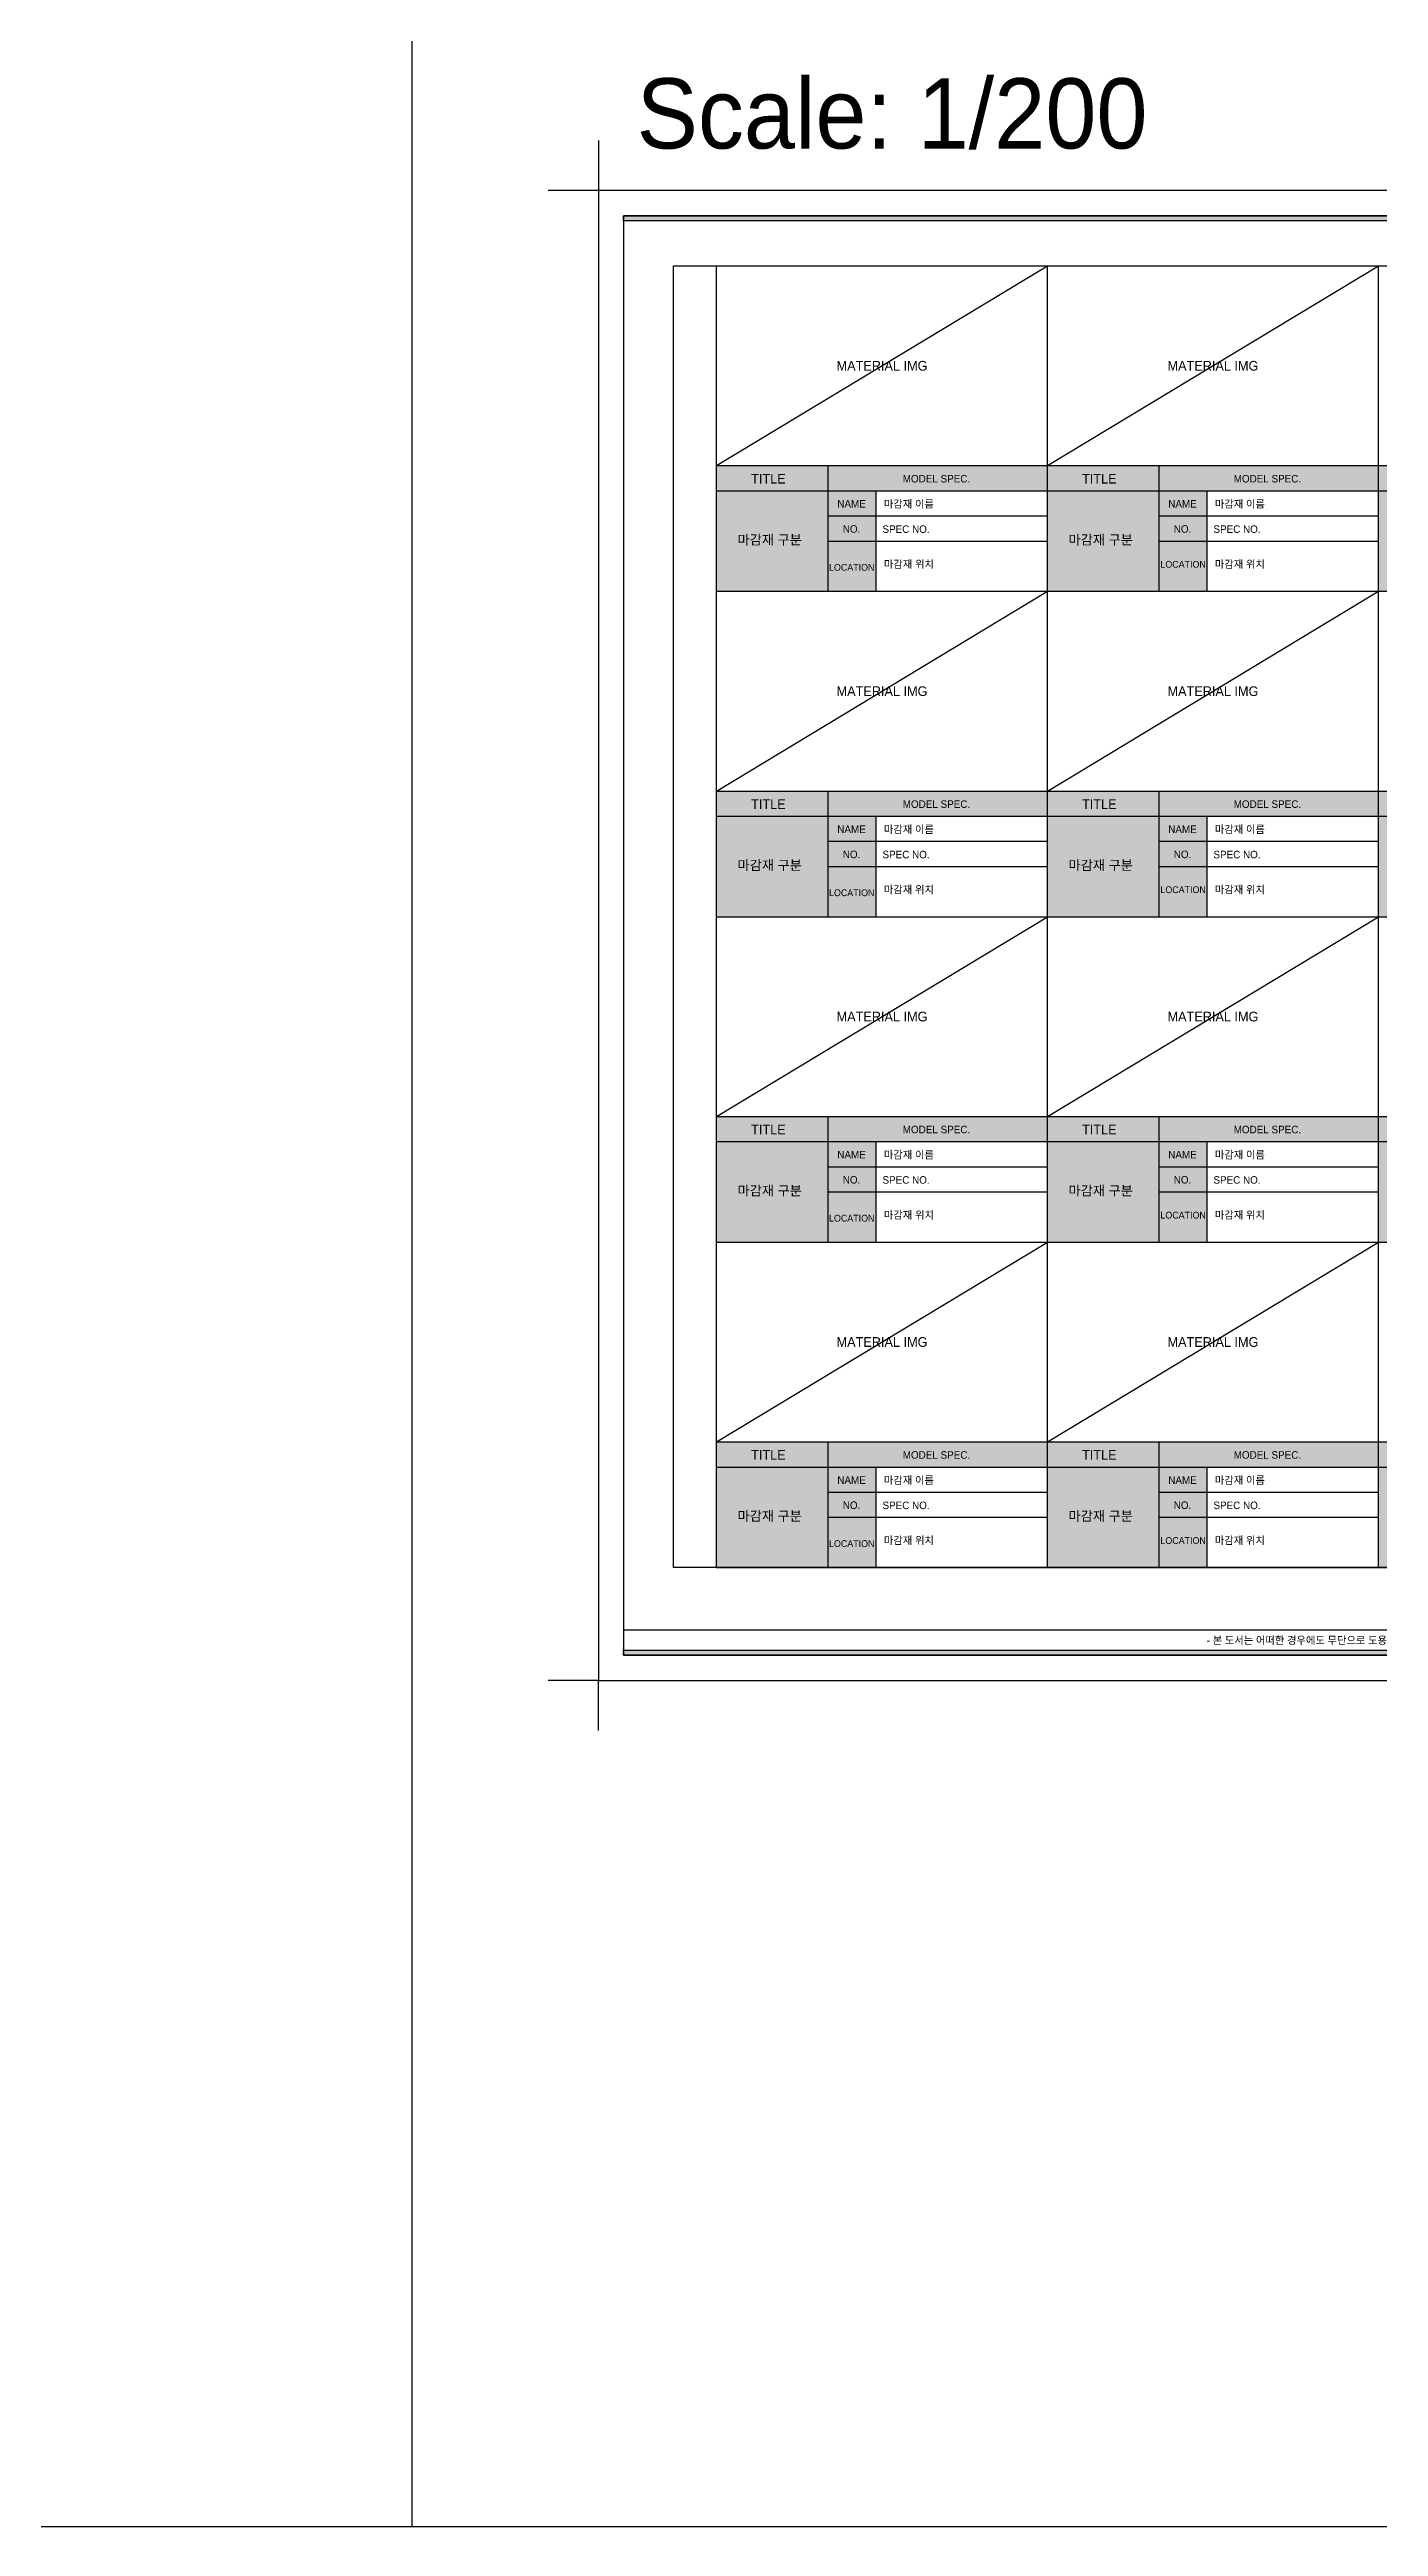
# Model space of a CAD drawing. Header units: millimetres. Extents: x -551172 to 232469, y -3435 to 261611.
# Drawn here: x -159660 to -106690, y 110648 to 209410 of the extents above; entities that cross this region are included whole.
import ezdxf
from ezdxf.enums import TextEntityAlignment as Align

# ---------------------------------------------------------------- set-up
doc = ezdxf.new("R2010")
doc.units = ezdxf.units.MM
doc.header["$LTSCALE"] = 10
doc.layers.get('DEFPOINTS').update_dxf_attribs({"color": 248})
doc.layers.add('FORM(YOURNAME)-1', color=1, linetype='Continuous')
doc.layers.add('FORM(YOURNAME)-11', color=1, linetype='Continuous')
doc.styles.add('YOURNAME', font='HY울릉도M.TTF')

# ---------------------------------------------------------------- blocks, each defined once
blk = doc.blocks.new('FORM-PLAN')
at = {"layer": 'FORM(YOURNAME)-11'}
h = blk.add_hatch(color=256, dxfattribs=at)
h.dxf.hatch_style = 1
h.paths.add_polyline_path([(-71444, 55115), (10556, 55115), (10556, 54915), (-71444, 54915)])
h.paths.add_polyline_path([(-71444, -2085), (10556, -2085), (10556, -2285), (-71444, -2285)])
at = {"layer": 'DEFPOINTS', "color": 158}
blk.add_line((1346, -1285), (-71444, -1285), dxfattribs=at)
at = {"layer": 'DEFPOINTS', "color": 1}
for points in [[(-72444, 58115), (-72444, 56115), (-74444, 56115)], [(-72444, -5285), (-72444, -3285), (-74444, -3285)]]:
    blk.add_lwpolyline(points, dxfattribs=at)
at = {"layer": 'DEFPOINTS', "color": 158}
for points in [[(-71444, -2285), (10556, -2285), (10556, 55115), (-71444, 55115)], [(-69444, 53115), (-64, 53115), (-64, 1215), (-69444, 1215)]]:
    blk.add_lwpolyline(points, close=True, dxfattribs=at)
at = {"layer": 'FORM(YOURNAME)-11', "color": 250}
blk.add_lwpolyline([(-72444, -3285), (11556, -3285), (11556, 56115), (-72444, 56115)], close=True, dxfattribs=at)
at = {"layer": 'FORM(YOURNAME)-11'}
for points in [[(-71444, 55115), (10556, 55115), (10556, 54915), (-71444, 54915)], [(-71444, -2085), (10556, -2085), (10556, -2285), (-71444, -2285)]]:
    blk.add_lwpolyline(points, close=True, dxfattribs=at)
at = {"layer": 'FORM(YOURNAME)-11', "color": 1, "style": 'YOURNAME'}
blk.add_text("- 본 도서는 어떠한 경우에도 무단으로 도용할 수 없으며 도용시 '지적재산권' 보호에 관한 법률에 의거, 법적 분쟁이 발생합니다.  또한 본 도서에 관한 모든 저작권은 당사에 있습니다. -", height=300, dxfattribs=at).set_placement((-32990, -1685), align=Align.MIDDLE_CENTER)
at = {"layer": 'FORM(YOURNAME)-11', "color": 3, "style": 'YOURNAME'}
for tag, height, p in [('1', 450, (9905, 18188)), ('2', 450, (9905, 17544)), ('3', 450, (9905, 16257)), ('4', 450, (9905, 14326)), ('5', 515, (9905, 12009)), ('6', 515, (9905, 9757)), ('7', 515, (9905, 7504)), ('8', 515, (9905, 5252)), ('9', 515, (9905, 2999)), ('10', 515, (5655, 811)), ('11', 515, (9905, 747)), ('12', 515, (5655, -1441)), ('13', 515, (9905, -1441))]:
    blk.add_attdef(tag, text='', height=height, dxfattribs=at).set_placement(p, align=Align.MIDDLE_RIGHT)

msp = doc.modelspace()

# ---------------------------------------------------------------- hatches: boundary and pattern name
at = {"layer": 'FORM(YOURNAME)-1'}
h = msp.add_hatch(color=250, dxfattribs=at)
h.dxf.hatch_style = 1
h.paths.add_polyline_path([(-100337.8, 191816.5), (-93498.4, 191816.5), (-93498.4, 187808.9), (-87146.1, 187808.9), (-87146.1, 191816.5), (-80306.8, 191816.5), (-80306.8, 187808.9), (-73954.4, 187808.9), (-73954.4, 191816.5), (-67115.1, 191816.5), (-67115.1, 192818.4), (-133073.5, 192818.4), (-133073.5, 191816.5), (-133073.5, 187808.9), (-126721.1, 187808.9), (-126721.1, 191816.5), (-119881.8, 191816.5), (-119881.8, 187808.9), (-113529.4, 187808.9), (-113529.4, 191816.5), (-106690.1, 191816.5), (-106690.1, 187808.9), (-100337.8, 187808.9)])
h = msp.add_hatch(color=250, dxfattribs=at)
h.dxf.hatch_style = 1
h.paths.add_polyline_path([(-100337.8, 178841.5), (-93498.4, 178841.5), (-93498.4, 174833.9), (-87146.1, 174833.9), (-87146.1, 178841.5), (-80306.8, 178841.5), (-80306.8, 174833.9), (-73954.4, 174833.9), (-73954.4, 178841.5), (-67115.1, 178841.5), (-67115.1, 179843.4), (-133073.5, 179843.4), (-133073.5, 178841.5), (-133073.5, 174833.9), (-126721.1, 174833.9), (-126721.1, 178841.5), (-119881.8, 178841.5), (-119881.8, 174833.9), (-113529.4, 174833.9), (-113529.4, 178841.5), (-106690.1, 178841.5), (-106690.1, 174833.9), (-100337.8, 174833.9)])
h = msp.add_hatch(color=250, dxfattribs=at)
h.dxf.hatch_style = 1
h.paths.add_polyline_path([(-100337.8, 165866.5), (-93498.4, 165866.5), (-93498.4, 161858.9), (-87146.1, 161858.9), (-87146.1, 165866.5), (-80306.8, 165866.5), (-80306.8, 161858.9), (-73954.4, 161858.9), (-73954.4, 165866.5), (-67115.1, 165866.5), (-67115.1, 166868.4), (-133073.5, 166868.4), (-133073.5, 165866.5), (-133073.5, 161858.9), (-126721.1, 161858.9), (-126721.1, 165866.5), (-119881.8, 165866.5), (-119881.8, 161858.9), (-113529.4, 161858.9), (-113529.4, 165866.5), (-106690.1, 165866.5), (-106690.1, 161858.9), (-100337.8, 161858.9)])
h = msp.add_hatch(color=250, dxfattribs=at)
h.dxf.hatch_style = 1
h.paths.add_polyline_path([(-100337.8, 152891.5), (-93498.4, 152891.5), (-93498.4, 148883.9), (-87146.1, 148883.9), (-87146.1, 152891.5), (-80306.8, 152891.5), (-80306.8, 148883.9), (-73954.4, 148883.9), (-73954.4, 152891.5), (-67115.1, 152891.5), (-67115.1, 153893.4), (-133073.5, 153893.4), (-133073.5, 152891.5), (-133073.5, 148883.9), (-126721.1, 148883.9), (-126721.1, 152891.5), (-119881.8, 152891.5), (-119881.8, 148883.9), (-113529.4, 148883.9), (-113529.4, 152891.5), (-106690.1, 152891.5), (-106690.1, 148883.9), (-100337.8, 148883.9)])

# ---------------------------------------------------------------- linework, layer by layer
at = {"layer": 'DEFPOINTS', "color": 156}
for p, q in [((-145221.8, 215514.9), (-145221.8, 110648.4)), ((-367327.9, 110648.4), (-11030, 110648.4))]:
    msp.add_line(p, q, dxfattribs=at)
at = {"layer": 'DEFPOINTS', "ltscale": 0.1}
for p, q in [((-133073.5, 192818.4), (-119881.8, 200783.9)), ((-119881.8, 192818.4), (-106690.1, 200783.9)), ((-133073.5, 179843.4), (-119881.8, 187808.9)), ((-119881.8, 179843.4), (-106690.1, 187808.9)), ((-133073.5, 166868.4), (-119881.8, 174833.9)), ((-119881.8, 166868.4), (-106690.1, 174833.9)), ((-133073.5, 153893.4), (-119881.8, 161858.9)), ((-119881.8, 153893.4), (-106690.1, 161858.9))]:
    msp.add_line(p, q, dxfattribs=at)
at = {"layer": 'FORM(YOURNAME)-1'}
for p, q in [((-119881.8, 148883.9), (-119881.8, 200783.9)), ((-106690.1, 148883.9), (-106690.1, 200783.9)), ((-133073.5, 192818.4), (-67115.1, 192818.4)), ((-128640.7, 192818.4), (-128640.7, 187808.9)), ((-115449, 192818.4), (-115449, 187808.9)), ((-133073.5, 191816.5), (-67115.1, 191816.5)), ((-126721.1, 191816.5), (-126721.1, 187808.9)), ((-113529.4, 191816.5), (-113529.4, 187808.9)), ((-128640.7, 190814.6), (-119881.8, 190814.6)), ((-115449, 190814.6), (-106690.1, 190814.6)), ((-128640.7, 189812.7), (-119881.8, 189812.7)), ((-115449, 189812.7), (-106690.1, 189812.7)), ((-133073.5, 187808.9), (-67115.1, 187808.9)), ((-133073.5, 179843.4), (-67115.1, 179843.4)), ((-128640.7, 179843.4), (-128640.7, 174833.9)), ((-115449, 179843.4), (-115449, 174833.9)), ((-133073.5, 178841.5), (-67115.1, 178841.5)), ((-126721.1, 178841.5), (-126721.1, 174833.9)), ((-113529.4, 178841.5), (-113529.4, 174833.9)), ((-128640.7, 177839.6), (-119881.8, 177839.6)), ((-115449, 177839.6), (-106690.1, 177839.6)), ((-128640.7, 176837.7), (-119881.8, 176837.7)), ((-115449, 176837.7), (-106690.1, 176837.7)), ((-133073.5, 174833.9), (-67115.1, 174833.9)), ((-133073.5, 166868.4), (-67115.1, 166868.4)), ((-128640.7, 166868.4), (-128640.7, 161858.9)), ((-115449, 166868.4), (-115449, 161858.9)), ((-133073.5, 165866.5), (-67115.1, 165866.5)), ((-126721.1, 165866.5), (-126721.1, 161858.9)), ((-113529.4, 165866.5), (-113529.4, 161858.9)), ((-128640.7, 164864.6), (-119881.8, 164864.6)), ((-115449, 164864.6), (-106690.1, 164864.6)), ((-128640.7, 163862.7), (-119881.8, 163862.7)), ((-115449, 163862.7), (-106690.1, 163862.7)), ((-133073.5, 161858.9), (-67115.1, 161858.9)), ((-133073.5, 153893.4), (-67115.1, 153893.4)), ((-128640.7, 153893.4), (-128640.7, 148883.9)), ((-115449, 153893.4), (-115449, 148883.9)), ((-133073.5, 152891.5), (-67115.1, 152891.5)), ((-126721.1, 152891.5), (-126721.1, 148883.9)), ((-113529.4, 152891.5), (-113529.4, 148883.9)), ((-128640.7, 151889.6), (-119881.8, 151889.6)), ((-115449, 151889.6), (-106690.1, 151889.6)), ((-128640.7, 150887.7), (-119881.8, 150887.7)), ((-115449, 150887.7), (-106690.1, 150887.7)), ((-133073.5, 148883.9), (-67115.1, 148883.9))]:
    msp.add_line(p, q, dxfattribs=at)
at = {"layer": 'FORM(YOURNAME)-11'}
msp.add_lwpolyline([(-133073.5, 200783.9), (-67115.1, 200783.9), (-67115.1, 148883.9), (-133073.5, 148883.9)], close=True, dxfattribs=at)

# ---------------------------------------------------------------- block references
at = {"layer": 'FORM(YOURNAME)-1'}
msp.add_blockref('FORM-PLAN', (-65340.1, 147668.7), dxfattribs=at)

# ---------------------------------------------------------------- texts
at = {"color": 3, "style": 'YOURNAME'}
msp.add_text('Scale: 1/200', height=2800, dxfattribs=at).set_placement((-136259, 206863.2), align=Align.MIDDLE_LEFT)
at = {"layer": 'FORM(YOURNAME)-1', "color": 251, "style": 'YOURNAME'}
for p in [(-126477.6, 196801.1), (-113285.9, 196801.1), (-126477.6, 183826.1), (-113285.9, 183826.1), (-126477.6, 170851.1), (-113285.9, 170851.1), (-126477.6, 157876.1), (-113285.9, 157876.1)]:
    msp.add_text('MATERIAL IMG', height=386.394, dxfattribs=at).set_placement(p, align=Align.MIDDLE)
at = {"layer": 'FORM(YOURNAME)-1', "color": 7, "style": 'YOURNAME'}
for s, height, p in [('TITLE', 386.39, (-131007.4, 192297.8)), ('MODEL SPEC.', 300.57, (-124307.4, 192297.8)), ('TITLE', 386.39, (-117815.8, 192297.8)), ('MODEL SPEC.', 300.57, (-111115.7, 192297.8)), ('NAME', 300.57, (-127691.6, 191295.9)), ('NAME', 300.57, (-114499.9, 191295.9)), ('마감재 구분', 386.39, (-130953.8, 189867)), ('NO.', 300.57, (-127691.6, 190294)), ('마감재 구분', 386.39, (-117762.2, 189867)), ('NO.', 300.57, (-114499.9, 190294)), ('LOCATION', 270.51, (-127684.8, 188763.3)), ('LOCATION', 270.51, (-114476.1, 188884.1)), ('TITLE', 386.39, (-131007.4, 179322.8)), ('MODEL SPEC.', 300.57, (-124307.4, 179322.8)), ('TITLE', 386.39, (-117815.8, 179322.8)), ('MODEL SPEC.', 300.57, (-111115.7, 179322.8)), ('NAME', 300.57, (-127691.6, 178320.9)), ('NAME', 300.57, (-114499.9, 178320.9)), ('마감재 구분', 386.39, (-130953.8, 176892)), ('NO.', 300.57, (-127691.6, 177319)), ('마감재 구분', 386.39, (-117762.2, 176892)), ('NO.', 300.57, (-114499.9, 177319)), ('LOCATION', 270.51, (-127684.8, 175788.3)), ('LOCATION', 270.51, (-114476.1, 175909.1)), ('TITLE', 386.39, (-131007.4, 166347.8)), ('MODEL SPEC.', 300.57, (-124307.4, 166347.8)), ('TITLE', 386.39, (-117815.8, 166347.8)), ('MODEL SPEC.', 300.57, (-111115.7, 166347.8)), ('NAME', 300.57, (-127691.6, 165345.9)), ('NAME', 300.57, (-114499.9, 165345.9)), ('마감재 구분', 386.39, (-130953.8, 163917)), ('NO.', 300.57, (-127691.6, 164344)), ('마감재 구분', 386.39, (-117762.2, 163917)), ('NO.', 300.57, (-114499.9, 164344)), ('LOCATION', 270.51, (-114476.1, 162934.1)), ('LOCATION', 270.51, (-127684.8, 162813.3)), ('TITLE', 386.39, (-131007.4, 153372.8)), ('MODEL SPEC.', 300.57, (-124307.4, 153372.8)), ('TITLE', 386.39, (-117815.8, 153372.8)), ('MODEL SPEC.', 300.57, (-111115.7, 153372.8)), ('NAME', 300.57, (-127691.6, 152370.9)), ('NAME', 300.57, (-114499.9, 152370.9)), ('마감재 구분', 386.39, (-130953.8, 150942)), ('NO.', 300.57, (-127691.6, 151369)), ('마감재 구분', 386.39, (-117762.2, 150942)), ('NO.', 300.57, (-114499.9, 151369)), ('LOCATION', 270.51, (-127684.8, 149838.3)), ('LOCATION', 270.51, (-114476.1, 149959.1))]:
    msp.add_text(s, height=height, dxfattribs=at).set_placement(p, align=Align.MIDDLE)
at = {"layer": 'FORM(YOURNAME)-1', "color": 3, "style": 'YOURNAME'}
for s, p in [('마감재 이름', (-126402.6, 191140.5)), ('마감재 이름', (-113211, 191140.5)), ('SPEC NO.', (-126458.8, 190137.2)), ('SPEC NO.', (-113267.1, 190137.2)), ('마감재 위치', (-126402.6, 188739.9)), ('마감재 위치', (-113211, 188739.9)), ('마감재 이름', (-126402.6, 178165.5)), ('마감재 이름', (-113211, 178165.5)), ('SPEC NO.', (-126458.8, 177162.2)), ('SPEC NO.', (-113267.1, 177162.2)), ('마감재 위치', (-126402.6, 175764.9)), ('마감재 위치', (-113211, 175764.9)), ('마감재 이름', (-126402.6, 165190.5)), ('마감재 이름', (-113211, 165190.5)), ('SPEC NO.', (-126458.8, 164187.2)), ('SPEC NO.', (-113267.1, 164187.2)), ('마감재 위치', (-126402.6, 162789.9)), ('마감재 위치', (-113211, 162789.9)), ('마감재 이름', (-126402.6, 152215.5)), ('마감재 이름', (-113211, 152215.5)), ('SPEC NO.', (-126458.8, 151212.2)), ('SPEC NO.', (-113267.1, 151212.2)), ('마감재 위치', (-126402.6, 149814.9)), ('마감재 위치', (-113211, 149814.9))]:
    msp.add_text(s, height=300.57, dxfattribs=at).set_placement(p)

doc.saveas('drawing.dxf')
